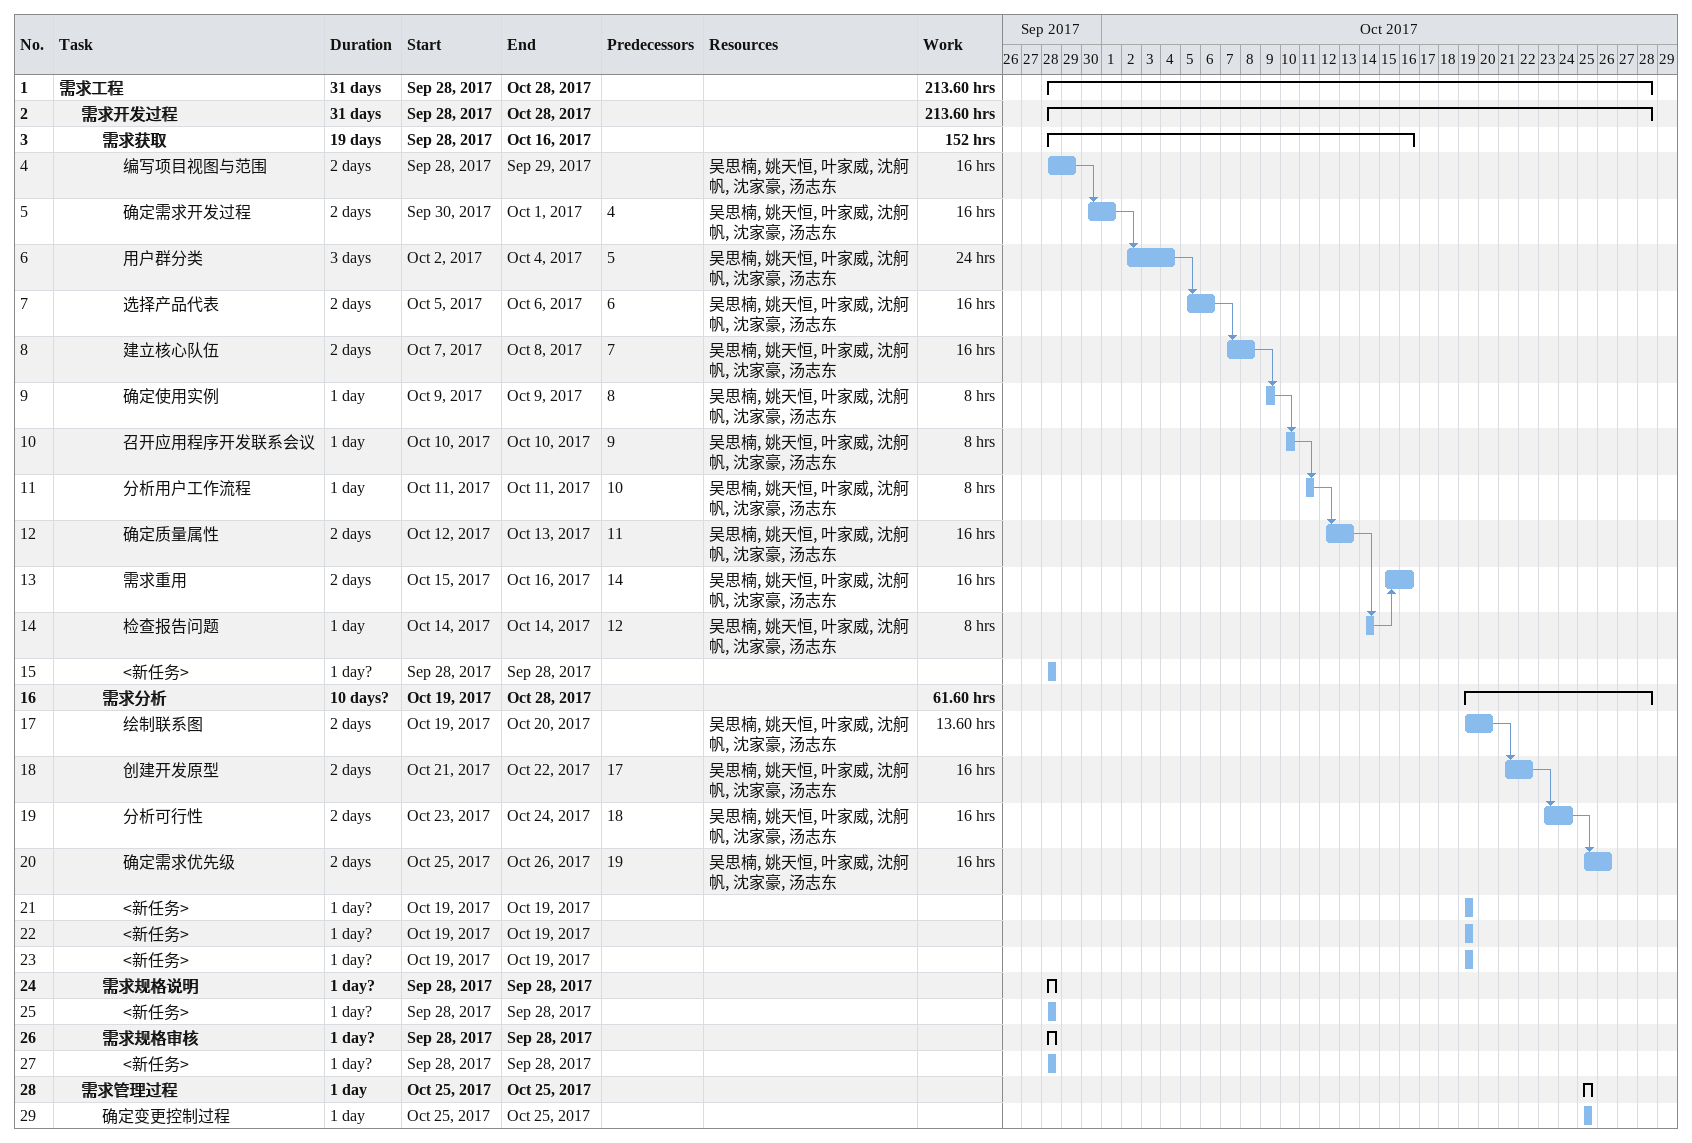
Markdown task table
| ID | Level | Task | Duration | Start | Finish | Predecessors | Resources | Work (h) |
|---|---|---|---|---|---|---|---|---|
| 1 | 1 | **需求工程** | 31d | 2017-09-28 | 2017-10-28 |  |  | 213.60 |
| 2 | 2 | **需求开发过程** | 31d | 2017-09-28 | 2017-10-28 |  |  | 213.60 |
| 3 | 3 | **需求获取** | 19d | 2017-09-28 | 2017-10-16 |  |  | 152 |
| 4 | 4 | 编写项目视图与范围 | 2d | 2017-09-28 | 2017-09-29 |  | 吴思楠, 姚天恒, 叶家威, 沈舸帆, 沈家豪, 汤志东 | 16 |
| 5 | 4 | 确定需求开发过程 | 2d | 2017-09-30 | 2017-10-01 | 4 | 吴思楠, 姚天恒, 叶家威, 沈舸帆, 沈家豪, 汤志东 | 16 |
| 6 | 4 | 用户群分类 | 3d | 2017-10-02 | 2017-10-04 | 5 | 吴思楠, 姚天恒, 叶家威, 沈舸帆, 沈家豪, 汤志东 | 24 |
| 7 | 4 | 选择产品代表 | 2d | 2017-10-05 | 2017-10-06 | 6 | 吴思楠, 姚天恒, 叶家威, 沈舸帆, 沈家豪, 汤志东 | 16 |
| 8 | 4 | 建立核心队伍 | 2d | 2017-10-07 | 2017-10-08 | 7 | 吴思楠, 姚天恒, 叶家威, 沈舸帆, 沈家豪, 汤志东 | 16 |
| 9 | 4 | 确定使用实例 | 1d | 2017-10-09 | 2017-10-09 | 8 | 吴思楠, 姚天恒, 叶家威, 沈舸帆, 沈家豪, 汤志东 | 8 |
| 10 | 4 | 召开应用程序开发联系会议 | 1d | 2017-10-10 | 2017-10-10 | 9 | 吴思楠, 姚天恒, 叶家威, 沈舸帆, 沈家豪, 汤志东 | 8 |
| 11 | 4 | 分析用户工作流程 | 1d | 2017-10-11 | 2017-10-11 | 10 | 吴思楠, 姚天恒, 叶家威, 沈舸帆, 沈家豪, 汤志东 | 8 |
| 12 | 4 | 确定质量属性 | 2d | 2017-10-12 | 2017-10-13 | 11 | 吴思楠, 姚天恒, 叶家威, 沈舸帆, 沈家豪, 汤志东 | 16 |
| 13 | 4 | 需求重用 | 2d | 2017-10-15 | 2017-10-16 | 14 | 吴思楠, 姚天恒, 叶家威, 沈舸帆, 沈家豪, 汤志东 | 16 |
| 14 | 4 | 检查报告问题 | 1d | 2017-10-14 | 2017-10-14 | 12 | 吴思楠, 姚天恒, 叶家威, 沈舸帆, 沈家豪, 汤志东 | 8 |
| 15 | 4 | <新任务> | 1d? | 2017-09-28 | 2017-09-28 |  |  |  |
| 16 | 3 | **需求分析** | 10d? | 2017-10-19 | 2017-10-28 |  |  | 61.60 |
| 17 | 4 | 绘制联系图 | 2d | 2017-10-19 | 2017-10-20 |  | 吴思楠, 姚天恒, 叶家威, 沈舸帆, 沈家豪, 汤志东 | 13.60 |
| 18 | 4 | 创建开发原型 | 2d | 2017-10-21 | 2017-10-22 | 17 | 吴思楠, 姚天恒, 叶家威, 沈舸帆, 沈家豪, 汤志东 | 16 |
| 19 | 4 | 分析可行性 | 2d | 2017-10-23 | 2017-10-24 | 18 | 吴思楠, 姚天恒, 叶家威, 沈舸帆, 沈家豪, 汤志东 | 16 |
| 20 | 4 | 确定需求优先级 | 2d | 2017-10-25 | 2017-10-26 | 19 | 吴思楠, 姚天恒, 叶家威, 沈舸帆, 沈家豪, 汤志东 | 16 |
| 21 | 4 | <新任务> | 1d? | 2017-10-19 | 2017-10-19 |  |  |  |
| 22 | 4 | <新任务> | 1d? | 2017-10-19 | 2017-10-19 |  |  |  |
| 23 | 4 | <新任务> | 1d? | 2017-10-19 | 2017-10-19 |  |  |  |
| 24 | 3 | **需求规格说明** | 1d? | 2017-09-28 | 2017-09-28 |  |  |  |
| 25 | 4 | <新任务> | 1d? | 2017-09-28 | 2017-09-28 |  |  |  |
| 26 | 3 | **需求规格审核** | 1d? | 2017-09-28 | 2017-09-28 |  |  |  |
| 27 | 4 | <新任务> | 1d? | 2017-09-28 | 2017-09-28 |  |  |  |
| 28 | 2 | **需求管理过程** | 1d | 2017-10-25 | 2017-10-25 |  |  |  |
| 29 | 3 | 确定变更控制过程 | 1d | 2017-10-25 | 2017-10-25 |  |  |  |
